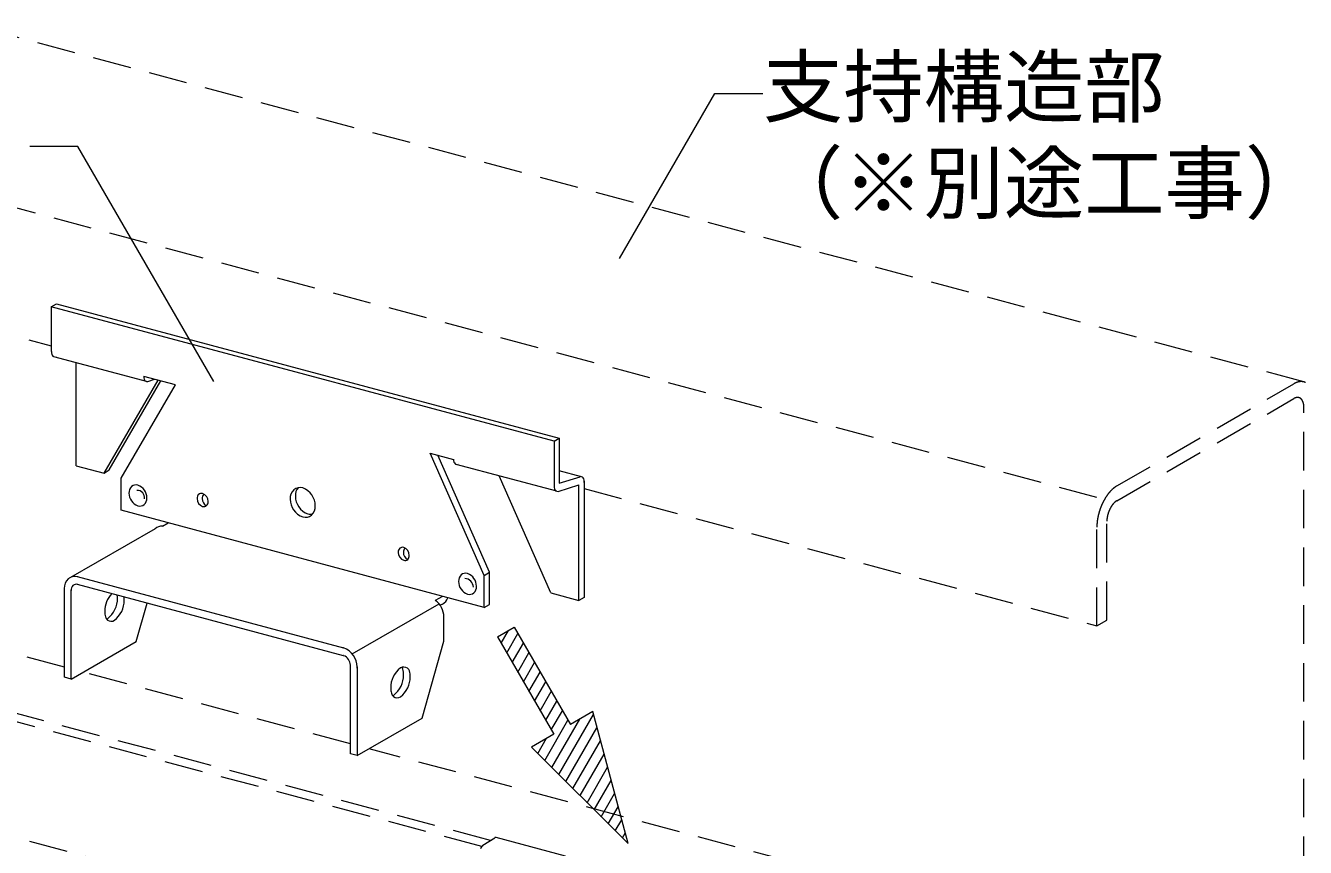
# Model space of a CAD drawing. Units: millimetres on the paper, enlarged 20 times, with parts at other scales. Extents: x -3900 to 3900, y -2793 to 2750.
# Drawn here: x -2035 to -1238, y -1807 to -1295 of the extents above; entities that cross this region are included whole.
import ezdxf
from ezdxf.enums import TextEntityAlignment as Align

# ---------------------------------------------------------------- set-up
doc = ezdxf.new("R2010")
doc.units = ezdxf.units.MM
doc.header["$LTSCALE"] = 20
doc.linetypes.add('CHAIN1', pattern=[8, 5, -1, 1, -1])
doc.linetypes.add('DASHED1', pattern=[1.8, 1.2, -0.6])
for name, color, linetype, lineweight in [('3-6_文字・矢印', 7, 'Continuous', 18), ('3-9_躯体他', 4, 'DASHED1', 9), ('3-A_クリップ', 7, 'Continuous', 18), ('3-B_補強金具・金具・その他', 3, 'Continuous', 18)]:
    doc.layers.add(name, color=color, linetype=linetype, lineweight=lineweight)
doc.styles.add('ＭＳ ゴシック', font='')
doc.styles.get('ＭＳ ゴシック').set_extended_font_data('MS Gothic')

msp = doc.modelspace()

# ---------------------------------------------------------------- linework, layer by layer
at = {"layer": '3-6_文字・矢印'}
for p, q in [((-1665.21, -1439.7), (-1605.95, -1337.06)), ((-1605.95, -1337.06), (-1575.95, -1337.06)), ((-1741.18, -1675.47), (-1730.78, -1669.47)), ((-1738.9, -1679.42), (-1734.34, -1671.52)), ((-1730.78, -1669.47), (-1695.82, -1730.03)), ((-1735.43, -1685.42), (-1728.51, -1673.42)), ((-1731.97, -1691.42), (-1725.04, -1679.42)), ((-1728.51, -1697.42), (-1721.58, -1685.42)), ((-1725.04, -1703.42), (-1718.11, -1691.42)), ((-1721.58, -1709.42), (-1714.65, -1697.42)), ((-1718.11, -1715.42), (-1711.19, -1703.42)), ((-1714.65, -1721.42), (-1707.72, -1709.42)), ((-1711.19, -1727.42), (-1704.26, -1715.42)), ((-1711.75, -1752.4), (-1697.33, -1727.42)), ((-1707.72, -1733.42), (-1700.79, -1721.42)), ((-1707.36, -1756.79), (-1689.95, -1726.64)), ((-1702.97, -1761.18), (-1681.43, -1723.88)), ((-1681.93, -1722.01), (-1695.82, -1730.03)), ((-1659.9, -1804.25), (-1681.93, -1722.01)), ((-1698.57, -1765.57), (-1679.24, -1732.08)), ((-1659.9, -1804.25), (-1720.1, -1744.05)), ((-1716.14, -1748.01), (-1710.74, -1738.64)), ((-1694.18, -1769.97), (-1677.04, -1740.28)), ((-1689.79, -1774.36), (-1674.84, -1748.47)), ((-1685.4, -1778.75), (-1672.65, -1756.67)), ((-1681, -1783.14), (-1670.45, -1764.86)), ((-1676.61, -1787.54), (-1668.26, -1773.06)), ((-1672.22, -1791.93), (-1666.06, -1781.26)), ((-1667.83, -1796.32), (-1663.86, -1789.45)), ((-1663.44, -1800.71), (-1661.67, -1797.65))]:
    msp.add_line(p, q, dxfattribs=at)
for points in [[(-1917.84, -1516.35), (-2002.32, -1370.04), (-2032.32, -1370.04)], [(-1741.18, -1675.47), (-1706.21, -1736.03), (-1720.1, -1744.05)]]:
    msp.add_lwpolyline(points, dxfattribs=at)
at = {"layer": '3-9_躯体他'}
for p, q in [((-1239.2, -1516.66), (-2067.74, -1294.65)), ((-1368.08, -1588.6), (-2067.74, -1401.13)), ((-2067.74, -1481.13), (-2018.9, -1494.22)), ((-1355.66, -1581.43), (-1245.41, -1517.78)), ((-1355.66, -1590.63), (-1245.41, -1526.98)), ((-1239.2, -1895.79), (-1239.2, -1532.59)), ((-1687.29, -1583.07), (-1368.08, -1668.6)), ((-1368.08, -1668.6), (-1368.08, -1607)), ((-1361.87, -1665.02), (-1361.87, -1603.42)), ((-1368.08, -1668.6), (-1361.87, -1665.02)), ((-2010.8, -1694.29), (-2067.74, -1679.04)), ((-1832.77, -1742), (-1999.19, -1697.41)), ((-1745.47, -1802.23), (-2067.74, -1715.88)), ((-1750.94, -1806.02), (-2067.74, -1721.13)), ((-1245.41, -1899.38), (-1821.15, -1745.11)), ((-1730.94, -1883.66), (-2067.74, -1793.41))]:
    msp.add_line(p, q, dxfattribs=at)
for centre, radius, start, end in [((-1239.46, -1528.06), 11.88, 114.20833, 120.08147), ((-1240.21, -1526.38), 10.04, 107.64462, 114.21445), ((-1240.66, -1524.97), 8.55, 100.33492, 107.64659), ((-1240.87, -1523.85), 7.42, 92.29131, 100.32968), ((-1240.9, -1523.07), 6.64, 83.61781, 92.27635), ((-1240.85, -1522.63), 6.2, 74.52733, 83.59312), ((-1240.83, -1522.52), 6.09, 65.32216, 74.49692), ((-1242.44, -1532.12), 5.94, 114.20833, 120.08147), ((-1242.81, -1531.28), 5.02, 107.64462, 114.21445), ((-1243.04, -1530.57), 4.28, 100.33492, 107.64659), ((-1243.14, -1530.02), 3.71, 92.29131, 100.32968), ((-1243.16, -1529.63), 3.32, 83.61781, 92.27635), ((-1243.13, -1529.41), 3.1, 74.52733, 83.59312), ((-1243.12, -1529.35), 3.04, 65.32216, 74.49692), ((-1243.17, -1529.45), 3.15, 56.33252, 65.29295), ((-1243.32, -1529.68), 3.43, 47.83966, 56.31081), ((-1243.62, -1530.01), 3.88, 40.02408, 47.82809), ((-1244.1, -1530.42), 4.5, 32.95801, 40.02158), ((-1244.78, -1530.85), 5.31, 26.63008, 32.96169), ((-1245.65, -1531.29), 6.28, 20.97903, 26.63701), ((-1246.71, -1531.7), 7.42, 15.92159, 20.98712), ((-1247.92, -1532.05), 8.68, 11.37006, 15.92958), ((-1249.26, -1532.32), 10.05, 7.24176, 11.3774), ((-1250.68, -1532.5), 11.48, 3.46278, 7.24823), ((-1252.11, -1532.59), 12.91, 359.96877, 3.46838), ((-1341.37, -1601.58), 24.88, 138.17744, 141.76534), ((-1343.51, -1599.66), 22, 134.28928, 138.18332), ((-1345.48, -1597.64), 19.18, 130.02838, 134.29604), ((-1347.2, -1595.59), 16.5, 125.31799, 130.03598), ((-1348.62, -1593.58), 14.05, 120.07359, 125.32611), ((-1331.85, -1607.72), 36.23, 154.09019, 156.88234), ((-1333.22, -1607.06), 34.71, 151.22003, 154.09326), ((-1334.97, -1606.1), 32.72, 148.23471, 151.22342), ((-1336.98, -1604.85), 30.35, 145.09595, 148.23853), ((-1339.16, -1603.33), 27.7, 141.76025, 145.10034), ((-1347.41, -1601.58), 13.85, 141.76025, 145.10034), ((-1348.51, -1600.7), 12.44, 138.17744, 141.76534), ((-1349.58, -1599.75), 11, 134.28928, 138.18332), ((-1350.57, -1598.73), 9.59, 130.02838, 134.29604), ((-1351.43, -1597.71), 8.25, 125.31799, 130.03598), ((-1352.14, -1596.71), 7.02, 120.07359, 125.32611), ((-1332.85, -1607.71), 35.27, 167.83937, 170.68205), ((-1331.53, -1607.99), 36.62, 165.07002, 167.84236), ((-1330.77, -1608.19), 37.42, 162.33987, 165.07285), ((-1330.57, -1608.25), 37.62, 159.61942, 162.34262), ((-1330.95, -1608.11), 37.22, 156.87947, 159.62218), ((-1345.17, -1603.62), 16.71, 170.67877, 173.62514), ((-1344.25, -1603.77), 17.64, 167.83937, 170.68205), ((-1343.59, -1603.91), 18.31, 165.07002, 167.84236), ((-1343.21, -1604.01), 18.71, 162.33987, 165.07285), ((-1343.11, -1604.04), 18.81, 159.61942, 162.34262), ((-1343.3, -1603.97), 18.61, 156.87947, 159.62218), ((-1343.75, -1603.78), 18.12, 154.09019, 156.88234), ((-1344.44, -1603.44), 17.36, 151.22003, 154.09326), ((-1345.31, -1602.96), 16.36, 148.23471, 151.22342), ((-1346.32, -1602.34), 15.17, 145.09595, 148.23853), ((-1339.49, -1607.02), 28.6, 176.70427, 179.97359), ((-1336.92, -1607.16), 31.17, 173.62148, 176.70845), ((-1334.68, -1607.41), 33.43, 170.67877, 173.62514), ((-1347.57, -1603.42), 14.3, 176.70427, 179.97359), ((-1346.29, -1603.5), 15.59, 173.62148, 176.70845)]:
    msp.add_arc(centre, radius, start, end, dxfattribs=at)
at = {"layer": '3-A_クリップ'}
for p, q in [((-1750.26, -1805.29), (-1742.83, -1800.54)), ((-1698.84, -1811.96), (-1742.03, -1800.39))]:
    msp.add_line(p, q, dxfattribs=at)
for centre, radius, start, end in [((-1742.23, -1801.33), 0.968, 92.29131, 100.32968), ((-1742.24, -1801.23), 0.866, 83.61781, 92.27635), ((-1742.23, -1801.17), 0.808, 74.52733, 83.59312), ((-1745.72, -1810.22), 6.7, 132.63349, 155.40947), ((-1742.05, -1801.88), 1.55, 114.20833, 120.08147), ((-1741.91, -1802.13), 1.83, 120.07359, 120.07361), ((-1742.15, -1801.66), 1.31, 107.64462, 114.21445), ((-1742.21, -1801.48), 1.12, 100.33492, 107.64659)]:
    msp.add_arc(centre, radius, start, end, dxfattribs=at)
at = {"layer": '3-B_補強金具・金具・その他'}
for p, q in [((-2018.9, -1469.78), (-2015.65, -1467.9)), ((-1861.13, -1512.05), (-2018.9, -1469.78)), ((-2018.9, -1469.78), (-2018.9, -1497.78)), ((-2015.65, -1467.9), (-1702.69, -1551.76)), ((-1958.87, -1516.54), (-2017.25, -1500.9)), ((-2003.49, -1568.88), (-2003.49, -1504.58)), ((-1941.7, -1518.46), (-1961.36, -1513.19)), ((-1705.94, -1553.63), (-1861.13, -1512.05)), ((-1986.11, -1573.54), (-1952.49, -1515.57)), ((-1975.43, -1576.62), (-1941.7, -1518.46)), ((-1958.82, -1516.35), (-1954.59, -1515.01)), ((-1705.94, -1553.63), (-1702.69, -1551.76)), ((-1702.69, -1551.76), (-1702.69, -1579.76)), ((-1749.4, -1637.19), (-1783.13, -1560.95)), ((-1783.13, -1560.95), (-1768.53, -1564.86)), ((-1705.94, -1553.63), (-1705.94, -1581.63)), ((-2003.49, -1568.88), (-1986.11, -1573.54)), ((-1746.16, -1635.1), (-1778.41, -1562.22)), ((-1704.29, -1584.76), (-1766.88, -1567.99)), ((-1975.43, -1596.62), (-1975.43, -1576.62)), ((-1707.92, -1648.08), (-1740.2, -1575.14)), ((-1688.9, -1575.71), (-1702.69, -1572.01)), ((-1702.69, -1579.76), (-1689.81, -1575.67)), ((-1703.41, -1584.79), (-1690.53, -1580.7)), ((-1690.53, -1652.74), (-1690.53, -1580.7)), ((-1687.29, -1578.44), (-1687.29, -1650.87)), ((-1749.4, -1657.19), (-1975.43, -1596.62)), ((-1954.32, -1608.05), (-2008.36, -1639.25)), ((-1949.79, -1606.56), (-1946.16, -1604.46)), ((-2002.91, -1637.9), (-1836.94, -1682.37)), ((-1749.4, -1637.19), (-1746.16, -1635.1)), ((-1749.4, -1657.19), (-1749.4, -1637.19)), ((-1746.16, -1655.31), (-1746.16, -1635.1)), ((-2010.8, -1700.58), (-2010.8, -1644.68)), ((-2006.63, -1701.7), (-2006.63, -1646.15)), ((-1836.94, -1687.17), (-2002.68, -1642.76)), ((-1707.92, -1648.08), (-1690.53, -1652.74)), ((-1966.1, -1678.3), (-1959.34, -1654.37)), ((-1831.56, -1686.1), (-1777.52, -1654.9)), ((-1775.48, -1650.2), (-1779.88, -1652.74)), ((-1775.48, -1655), (-1776.84, -1655.78)), ((-1749.4, -1657.19), (-1746.16, -1655.31)), ((-1687.29, -1650.87), (-1690.53, -1652.74)), ((-2006.63, -1701.7), (-1966.1, -1678.3)), ((-1832.77, -1748.29), (-1832.77, -1693.09)), ((-2006.63, -1701.7), (-2010.8, -1700.58)), ((-1828.59, -1749.41), (-1788.06, -1726.01))]:
    msp.add_line(p, q, dxfattribs=at)
at = {"layer": '3-B_補強金具・金具・その他', "linetype": 'CHAIN1'}
msp.add_line((-1702.69, -1574.03), (-1702.69, -1579.76), dxfattribs=at)
at = {"layer": '3-B_補強金具・金具・その他'}
for points in [[(-1986.11, -1573.54), (-1982.87, -1571.45), (-1950.73, -1516.04)], [(-1788.06, -1726.01), (-1774.55, -1678.21), (-1774.55, -1663.01)], [(-1828.59, -1694.21), (-1828.59, -1749.41), (-1832.77, -1748.29)]]:
    msp.add_lwpolyline(points, dxfattribs=at)
for centre, radius, start, end in [((-2013.07, -1497.78), 5.82, 179.29407, 196.64667), ((-2016.05, -1498.57), 2.74, 198.62534, 226.37254), ((-2016.74, -1498.99), 1.97, 232.38202, 255), ((-2016.74, -1498.99), 1.97, 303.35744, 303.54373), ((-2020.72, -1494.05), 8.31, 307.58517, 307.58519), ((-1955.52, -1513.2), 5.82, 179.29407, 196.64667), ((-1958.5, -1513.99), 2.74, 198.62534, 226.37254), ((-1959.19, -1514.42), 1.97, 232.38202, 280.66759), ((-1959.19, -1514.42), 1.97, 303.35744, 303.54373), ((-1963.17, -1509.47), 8.31, 307.58517, 307.58519), ((-1762.71, -1564.87), 5.82, 179.29407, 196.64667), ((-1765.68, -1565.66), 2.74, 198.62534, 226.37254), ((-1766.37, -1566.08), 1.97, 232.38202, 255), ((-1766.37, -1566.08), 1.97, 303.35744, 303.54373), ((-1770.35, -1561.14), 8.31, 307.58517, 307.58519), ((-1689.45, -1577.73), 2.09, 54.64716, 121.27859), ((-1685.46, -1582.53), 8.31, 127.58517, 127.58519), ((-1689.08, -1577.45), 1.66, 17.65674, 59.41235), ((-1694.88, -1578.74), 7.6, 359.02052, 13.64981), ((-1965.2, -1585.69), 5.37, 134.07533, 182.48544), ((-1966.22, -1584.99), 4.16, 72.86452, 130.66939), ((-1965.49, -1588.75), 4.58, 351.10435, 91.0353), ((-1967.81, -1588.91), 8.38, 0.01761, 70.35704), ((-1862.7, -1589.28), 7.55, 134.07533, 182.48544), ((-1864.14, -1588.29), 5.85, 72.86452, 130.66939), ((-1859.46, -1587.41), 7.55, 139.91984, 182.48544), ((-1866.38, -1593.8), 11.79, 0.01761, 70.35704), ((-1700.11, -1581.64), 5.82, 179.29407, 196.64667), ((-1703.09, -1582.43), 2.74, 198.62534, 226.37254), ((-1703.78, -1582.85), 1.97, 232.38202, 280.66759), ((-1703.78, -1582.85), 1.97, 303.35744, 303.54373), ((-1707.76, -1577.91), 8.31, 307.58517, 307.58519), ((-1695.6, -1578.95), 8.31, 358.00086, 0.57799), ((-1962.18, -1585.92), 8.38, 180.01761, 250.35704), ((-1963.77, -1589.86), 4.14, 252.9537, 310.75941), ((-1964.7, -1589.18), 5.27, 313.58813, 2.97263), ((-1924.85, -1589.13), 3.35, 134.07533, 182.48544), ((-1922.96, -1589.28), 5.24, 180.01761, 250.35704), ((-1925.49, -1588.69), 2.6, 72.86452, 130.66939), ((-1921.61, -1589.13), 3.35, 134.07533, 182.48544), ((-1919.72, -1589.28), 5.24, 180.01761, 239.50796), ((-1926.48, -1591.14), 5.24, 0.01761, 70.35704), ((-1922.25, -1588.69), 2.6, 127.43039, 130.66939), ((-1924.53, -1591.31), 3.29, 313.58813, 2.97263), ((-1858.45, -1589.6), 11.79, 180.01761, 250.35704), ((-1855.21, -1587.73), 11.79, 180.01761, 250.35704), ((-1695.6, -1578.95), 8.31, 307.58517, 307.58519), ((-1923.96, -1591.74), 2.59, 252.9537, 310.75941), ((-1860.69, -1595.14), 5.83, 252.9537, 310.75941), ((-1857.45, -1593.27), 5.83, 252.9537, 280.82778), ((-1861.99, -1594.19), 7.41, 313.58813, 2.97263), ((-1950.26, -1612.78), 6.24, 85.72137, 130.66939), ((-1799.66, -1622.68), 3.35, 134.07533, 182.48544), ((-1797.78, -1622.82), 5.24, 180.01761, 250.35704), ((-1800.3, -1622.24), 2.6, 72.86452, 130.66939), ((-1796.42, -1622.68), 3.35, 134.07533, 182.48544), ((-1794.54, -1622.82), 5.24, 180.01761, 239.50796), ((-1801.3, -1624.69), 5.24, 0.01761, 70.35704), ((-1797.06, -1622.24), 2.6, 127.43039, 130.66939), ((-1799.35, -1624.86), 3.29, 313.58813, 2.97263), ((-1798.77, -1625.28), 2.59, 252.9537, 310.75941), ((-2002.76, -1645.03), 8.05, 134.07533, 182.48544), ((-2004.3, -1643.98), 6.24, 72.86452, 130.66939), ((-1760.04, -1640.67), 5.37, 134.07533, 182.48544), ((-1757.02, -1640.9), 8.38, 180.01761, 250.35704), ((-1761.06, -1639.96), 4.16, 72.86452, 130.66939), ((-1761.56, -1644.57), 5.39, 1.75864, 89.90199), ((-1762.65, -1643.88), 8.38, 0.01761, 70.35704), ((-1998.23, -1645.38), 12.57, 180.01761, 180.0189), ((-2014.75, -1645.59), 3.95, 357.02736, 2.97263), ((-2002.61, -1646.33), 4.03, 134.07533, 182.48544), ((-2003.38, -1645.8), 3.12, 72.86452, 130.66939), ((-2004.57, -1648.74), 6.29, 70.35703, 70.35704), ((-1970.1, -1659.45), 15.59, 135.4248, 180.57799), ((-1970.1, -1659.45), 15.59, 127.58517, 127.58518), ((-1758.61, -1644.83), 4.14, 252.9537, 310.75941), ((-1759.53, -1644.16), 5.27, 313.58813, 2.97263), ((-1993.29, -1651.63), 15.59, 307.58517, 0.57799), ((-1989.12, -1652.75), 15.59, 307.58517, 0.57799), ((-1991.95, -1651.23), 14.24, 359.02052, 7.29265), ((-1987.77, -1652.35), 14.24, 359.02052, 7.29265), ((-1787.12, -1663.01), 12.57, 0.01761, 54.80707), ((-1778.85, -1648.66), 7.18, 297.94832, 340.07418), ((-1974.78, -1659.75), 10.91, 179.29407, 196.64667), ((-1980.37, -1661.23), 5.14, 198.62534, 226.37254), ((-1985.83, -1660.9), 3.7, 291.73399, 303.54373), ((-1782.45, -1663.42), 7.9, 357.02736, 2.97263), ((-1981.65, -1662.02), 3.7, 232.38202, 303.54373), ((-1838.78, -1688.33), 6.24, 72.86452, 77.13542), ((-1837.86, -1690.15), 3.12, 72.86452, 77.13547), ((-1839.05, -1693.09), 6.29, 0.01761, 70.35704), ((-1841.16, -1694.21), 12.57, 0.01761, 70.35704), ((-1836.71, -1693.29), 3.95, 357.02736, 2.97263), ((-1836.49, -1694.62), 7.9, 357.02736, 2.97263), ((-1792.06, -1707.16), 15.59, 127.58517, 180.57799), ((-1799.54, -1698.15), 3.92, 54.64716, 121.27859), ((-1803.03, -1696.52), 3.11, 17.65674, 42.35336), ((-1813.91, -1698.93), 14.24, 359.02052, 13.64981), ((-1798.85, -1697.63), 3.11, 17.65674, 59.41235), ((-1809.73, -1700.05), 14.24, 359.02052, 13.64981), ((-1815.25, -1699.34), 15.59, 307.58517, 0.57799), ((-1811.08, -1700.45), 15.59, 307.58517, 0.57799), ((-1796.74, -1707.45), 10.91, 179.29407, 196.64667), ((-1802.33, -1708.93), 5.14, 198.62534, 226.37254), ((-1807.79, -1708.61), 3.7, 291.73399, 303.54373), ((-1803.62, -1709.73), 3.7, 232.38202, 303.54373)]:
    msp.add_arc(centre, radius, start, end, dxfattribs=at)

# ---------------------------------------------------------------- texts
at = {"layer": '3-6_文字・矢印', "style": 'ＭＳ ゴシック'}
for s, p in [('支持構造部', (-1575.95, -1362.06)), ('（※別途工事）', (-1575.95, -1422.06))]:
    msp.add_text(s, height=36.66, dxfattribs=at).set_placement(p, align=Align.BOTTOM_LEFT)

doc.saveas('drawing.dxf')
